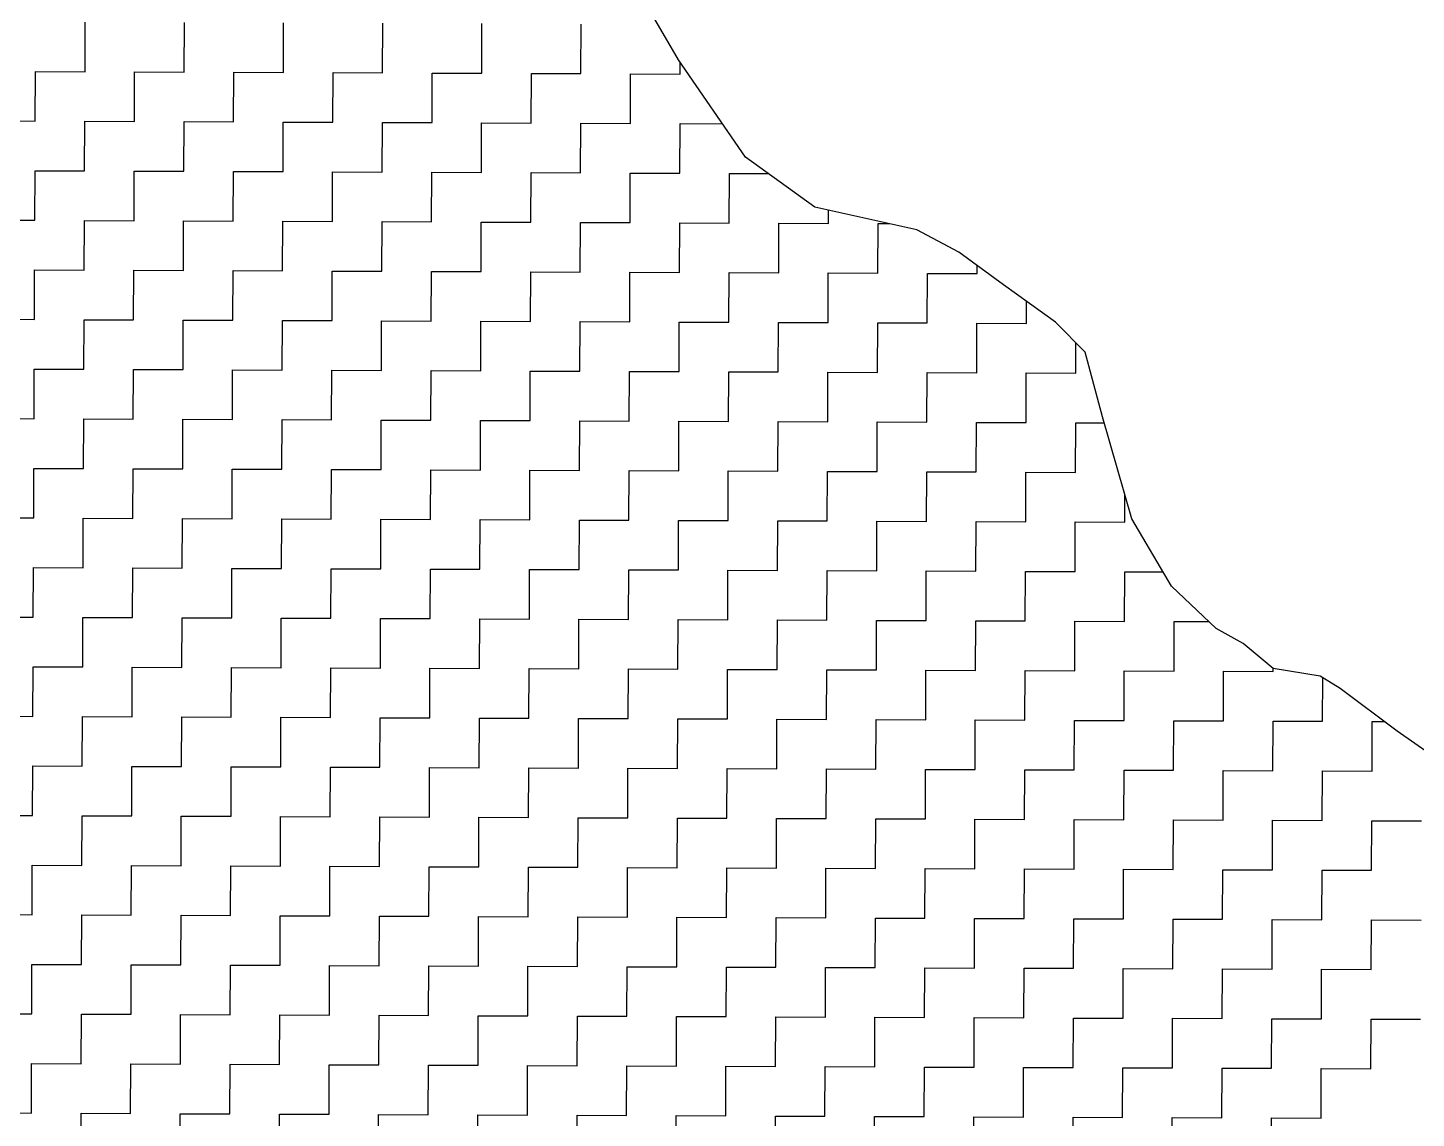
# Model space of a CAD drawing. Header units: metres. Extents: x 274536 to 279488, y 2074615 to 2078106.
# Drawn here: x 278687.2 to 278830, y 2076338.3 to 2076450.4 of the extents above; entities that cross this region are included whole.
import ezdxf

# ---------------------------------------------------------------- set-up
doc = ezdxf.new("R2010")
doc.units = ezdxf.units.M
doc.layers.add('POLY_HATCH', color=12, linetype='Continuous')

msp = doc.modelspace()

# ---------------------------------------------------------------- linework, layer by layer
at = {"layer": 'POLY_HATCH'}
for p, q in [((278754.14, 2076447.09), (278749.82, 2076454.52)), ((278761, 2076437.1), (278754.14, 2076447.09)), ((278768.14, 2076431.96), (278761, 2076437.1)), ((278774.02, 2076430.66), (278768.14, 2076431.96)), ((278778.62, 2076429.62), (278774.02, 2076430.66)), ((278782.95, 2076427.31), (278778.62, 2076429.62)), ((278787.54, 2076423.97), (278782.95, 2076427.31)), ((278792.9, 2076420.11), (278787.54, 2076423.97)), ((278795.95, 2076417.03), (278792.9, 2076420.11)), ((278797.72, 2076410.38), (278795.95, 2076417.03)), ((278800.75, 2076399.9), (278797.72, 2076410.38)), ((278804.81, 2076392.98), (278800.75, 2076399.9)), ((278809.4, 2076388.62), (278804.81, 2076392.98)), ((278812.2, 2076387.08), (278809.4, 2076388.62)), ((278815.26, 2076384.51), (278812.2, 2076387.08)), ((278820.12, 2076383.72), (278815.26, 2076384.51)), ((278822.16, 2076382.44), (278820.12, 2076383.72)), ((278828.02, 2076378.07), (278822.16, 2076382.44)), ((278833.88, 2076373.96), (278828.02, 2076378.07))]:
    msp.add_line(p, q, dxfattribs=at)
at = {"layer": 'POLY_HATCH', "linetype": 'Continuous'}
for p, q in [((278693.1, 2076445.88), (278693.12, 2076450.98)), ((278703.3, 2076445.84), (278703.32, 2076450.94)), ((278713.5, 2076445.8), (278713.52, 2076450.9)), ((278723.7, 2076445.76), (278723.72, 2076450.86)), ((278733.9, 2076445.72), (278733.92, 2076450.82)), ((278744.1, 2076445.68), (278744.12, 2076450.78)), ((278687.98, 2076440.8), (278688, 2076445.9)), ((278688, 2076445.9), (278693.1, 2076445.88)), ((278754.31, 2076445.64), (278754.31, 2076446.84)), ((278698.18, 2076440.76), (278698.2, 2076445.86)), ((278698.2, 2076445.86), (278703.3, 2076445.84)), ((278708.38, 2076440.72), (278708.4, 2076445.82)), ((278708.4, 2076445.82), (278713.5, 2076445.8)), ((278718.58, 2076440.68), (278718.6, 2076445.78)), ((278718.6, 2076445.78), (278723.7, 2076445.76)), ((278728.78, 2076440.64), (278728.8, 2076445.74)), ((278728.8, 2076445.74), (278733.9, 2076445.72)), ((278738.98, 2076440.6), (278739, 2076445.7)), ((278739, 2076445.7), (278744.1, 2076445.68)), ((278749.19, 2076440.56), (278749.2, 2076445.66)), ((278749.2, 2076445.66), (278754.31, 2076445.64)), ((278682.88, 2076440.82), (278687.98, 2076440.8)), ((278693.06, 2076435.68), (278693.08, 2076440.78)), ((278693.08, 2076440.78), (278698.18, 2076440.76)), ((278703.26, 2076435.64), (278703.28, 2076440.74)), ((278703.28, 2076440.74), (278708.38, 2076440.72)), ((278713.46, 2076435.6), (278713.48, 2076440.7)), ((278713.48, 2076440.7), (278718.58, 2076440.68)), ((278723.66, 2076435.56), (278723.68, 2076440.66)), ((278723.68, 2076440.66), (278728.78, 2076440.64)), ((278733.86, 2076435.52), (278733.88, 2076440.62)), ((278733.88, 2076440.62), (278738.98, 2076440.6)), ((278744.06, 2076435.48), (278744.08, 2076440.58)), ((278744.08, 2076440.58), (278749.19, 2076440.56)), ((278754.27, 2076435.44), (278754.29, 2076440.54)), ((278754.29, 2076440.54), (278758.65, 2076440.53)), ((278687.94, 2076430.6), (278687.96, 2076435.7)), ((278687.96, 2076435.7), (278693.06, 2076435.68)), ((278698.14, 2076430.56), (278698.16, 2076435.66)), ((278698.16, 2076435.66), (278703.26, 2076435.64)), ((278708.34, 2076430.52), (278708.36, 2076435.62)), ((278708.36, 2076435.62), (278713.46, 2076435.6)), ((278718.54, 2076430.48), (278718.56, 2076435.58)), ((278718.56, 2076435.58), (278723.66, 2076435.56)), ((278728.74, 2076430.44), (278728.76, 2076435.54)), ((278728.76, 2076435.54), (278733.86, 2076435.52)), ((278738.94, 2076430.4), (278738.96, 2076435.5)), ((278738.96, 2076435.5), (278744.06, 2076435.48)), ((278749.15, 2076430.36), (278749.17, 2076435.46)), ((278749.17, 2076435.46), (278754.27, 2076435.44)), ((278759.35, 2076430.32), (278759.37, 2076435.42)), ((278759.37, 2076435.42), (278763.36, 2076435.41)), ((278769.55, 2076430.28), (278769.55, 2076431.65)), ((278682.84, 2076430.62), (278687.94, 2076430.6)), ((278693.02, 2076425.48), (278693.04, 2076430.58)), ((278693.04, 2076430.58), (278698.14, 2076430.56)), ((278703.22, 2076425.44), (278703.24, 2076430.54)), ((278703.24, 2076430.54), (278708.34, 2076430.52)), ((278713.42, 2076425.4), (278713.44, 2076430.5)), ((278713.44, 2076430.5), (278718.54, 2076430.48)), ((278723.62, 2076425.36), (278723.64, 2076430.46)), ((278723.64, 2076430.46), (278728.74, 2076430.44)), ((278733.82, 2076425.32), (278733.84, 2076430.42)), ((278733.84, 2076430.42), (278738.94, 2076430.4)), ((278744.03, 2076425.28), (278744.05, 2076430.38)), ((278744.05, 2076430.38), (278749.15, 2076430.36)), ((278754.23, 2076425.24), (278754.25, 2076430.34)), ((278754.25, 2076430.34), (278759.35, 2076430.32)), ((278764.43, 2076425.2), (278764.45, 2076430.3)), ((278764.45, 2076430.3), (278769.55, 2076430.28)), ((278774.63, 2076425.16), (278774.65, 2076430.26)), ((278774.65, 2076430.26), (278775.81, 2076430.26)), ((278784.83, 2076425.12), (278784.83, 2076425.94)), ((278687.9, 2076420.4), (278687.92, 2076425.5)), ((278687.92, 2076425.5), (278693.02, 2076425.48)), ((278698.1, 2076420.36), (278698.12, 2076425.46)), ((278698.12, 2076425.46), (278703.22, 2076425.44)), ((278708.3, 2076420.32), (278708.32, 2076425.42)), ((278708.32, 2076425.42), (278713.42, 2076425.4)), ((278718.5, 2076420.28), (278718.52, 2076425.38)), ((278718.52, 2076425.38), (278723.62, 2076425.36)), ((278728.7, 2076420.24), (278728.72, 2076425.34)), ((278728.72, 2076425.34), (278733.82, 2076425.32)), ((278738.91, 2076420.2), (278738.93, 2076425.3)), ((278738.93, 2076425.3), (278744.03, 2076425.28)), ((278749.11, 2076420.16), (278749.13, 2076425.26)), ((278749.13, 2076425.26), (278754.23, 2076425.24)), ((278759.31, 2076420.12), (278759.33, 2076425.22)), ((278759.33, 2076425.22), (278764.43, 2076425.2)), ((278769.51, 2076420.08), (278769.53, 2076425.18)), ((278769.53, 2076425.18), (278774.63, 2076425.16)), ((278779.71, 2076420.04), (278779.73, 2076425.14)), ((278779.73, 2076425.14), (278784.83, 2076425.12)), ((278789.91, 2076420), (278789.92, 2076422.26)), ((278682.8, 2076420.42), (278687.9, 2076420.4)), ((278692.98, 2076415.28), (278693, 2076420.38)), ((278693, 2076420.38), (278698.1, 2076420.36)), ((278703.18, 2076415.24), (278703.2, 2076420.34)), ((278703.2, 2076420.34), (278708.3, 2076420.32)), ((278713.38, 2076415.2), (278713.4, 2076420.3)), ((278713.4, 2076420.3), (278718.5, 2076420.28)), ((278723.58, 2076415.16), (278723.6, 2076420.26)), ((278723.6, 2076420.26), (278728.7, 2076420.24)), ((278733.79, 2076415.12), (278733.8, 2076420.22)), ((278733.8, 2076420.22), (278738.91, 2076420.2)), ((278743.99, 2076415.08), (278744.01, 2076420.18)), ((278744.01, 2076420.18), (278749.11, 2076420.16)), ((278754.19, 2076415.04), (278754.21, 2076420.14)), ((278754.21, 2076420.14), (278759.31, 2076420.12)), ((278764.39, 2076415), (278764.41, 2076420.1)), ((278764.41, 2076420.1), (278769.51, 2076420.08)), ((278774.59, 2076414.96), (278774.61, 2076420.06)), ((278774.61, 2076420.06), (278779.71, 2076420.04)), ((278784.79, 2076414.92), (278784.81, 2076420.02)), ((278784.81, 2076420.02), (278789.91, 2076420)), ((278794.99, 2076414.88), (278795, 2076417.99)), ((278687.86, 2076410.19), (278687.88, 2076415.3)), ((278687.88, 2076415.3), (278692.98, 2076415.28)), ((278698.06, 2076410.16), (278698.08, 2076415.26)), ((278698.08, 2076415.26), (278703.18, 2076415.24)), ((278708.26, 2076410.12), (278708.28, 2076415.22)), ((278708.28, 2076415.22), (278713.38, 2076415.2)), ((278718.46, 2076410.08), (278718.48, 2076415.18)), ((278718.48, 2076415.18), (278723.58, 2076415.16)), ((278728.66, 2076410.04), (278728.68, 2076415.14)), ((278728.68, 2076415.14), (278733.79, 2076415.12)), ((278738.87, 2076410), (278738.89, 2076415.1)), ((278738.89, 2076415.1), (278743.99, 2076415.08)), ((278749.07, 2076409.96), (278749.09, 2076415.06)), ((278749.09, 2076415.06), (278754.19, 2076415.04)), ((278759.27, 2076409.92), (278759.29, 2076415.02)), ((278759.29, 2076415.02), (278764.39, 2076415)), ((278769.47, 2076409.88), (278769.49, 2076414.98)), ((278769.49, 2076414.98), (278774.59, 2076414.96)), ((278779.67, 2076409.84), (278779.69, 2076414.94)), ((278779.69, 2076414.94), (278784.79, 2076414.92)), ((278789.87, 2076409.8), (278789.89, 2076414.9)), ((278789.89, 2076414.9), (278794.99, 2076414.88)), ((278682.76, 2076410.21), (278687.86, 2076410.19)), ((278692.94, 2076405.07), (278692.96, 2076410.17)), ((278692.96, 2076410.17), (278698.06, 2076410.16)), ((278703.14, 2076405.04), (278703.16, 2076410.14)), ((278703.16, 2076410.14), (278708.26, 2076410.12)), ((278713.34, 2076405), (278713.36, 2076410.1)), ((278713.36, 2076410.1), (278718.46, 2076410.08)), ((278723.54, 2076404.96), (278723.56, 2076410.06)), ((278723.56, 2076410.06), (278728.66, 2076410.04)), ((278733.75, 2076404.92), (278733.77, 2076410.02)), ((278733.77, 2076410.02), (278738.87, 2076410)), ((278743.95, 2076404.88), (278743.97, 2076409.98)), ((278743.97, 2076409.98), (278749.07, 2076409.96)), ((278754.15, 2076404.84), (278754.17, 2076409.94)), ((278754.17, 2076409.94), (278759.27, 2076409.92)), ((278764.35, 2076404.8), (278764.37, 2076409.9)), ((278764.37, 2076409.9), (278769.47, 2076409.88)), ((278774.55, 2076404.76), (278774.57, 2076409.86)), ((278774.57, 2076409.86), (278779.67, 2076409.84)), ((278784.75, 2076404.72), (278784.77, 2076409.82)), ((278784.77, 2076409.82), (278789.87, 2076409.8)), ((278794.95, 2076404.68), (278794.97, 2076409.78)), ((278794.97, 2076409.78), (278797.9, 2076409.77)), ((278687.82, 2076399.99), (278687.84, 2076405.09)), ((278687.84, 2076405.09), (278692.94, 2076405.07)), ((278698.02, 2076399.95), (278698.04, 2076405.05)), ((278698.04, 2076405.05), (278703.14, 2076405.04)), ((278708.22, 2076399.91), (278708.24, 2076405.02)), ((278708.24, 2076405.02), (278713.34, 2076405)), ((278718.42, 2076399.88), (278718.44, 2076404.98)), ((278718.44, 2076404.98), (278723.54, 2076404.96)), ((278728.63, 2076399.84), (278728.65, 2076404.94)), ((278728.65, 2076404.94), (278733.75, 2076404.92)), ((278738.83, 2076399.8), (278738.85, 2076404.9)), ((278738.85, 2076404.9), (278743.95, 2076404.88)), ((278749.03, 2076399.76), (278749.05, 2076404.86)), ((278749.05, 2076404.86), (278754.15, 2076404.84)), ((278759.23, 2076399.72), (278759.25, 2076404.82)), ((278759.25, 2076404.82), (278764.35, 2076404.8)), ((278769.43, 2076399.68), (278769.45, 2076404.78)), ((278769.45, 2076404.78), (278774.55, 2076404.76)), ((278779.63, 2076399.64), (278779.65, 2076404.74)), ((278779.65, 2076404.74), (278784.75, 2076404.72)), ((278789.83, 2076399.6), (278789.85, 2076404.7)), ((278789.85, 2076404.7), (278794.95, 2076404.68)), ((278800.03, 2076399.56), (278800.04, 2076402.33)), ((278682.72, 2076400.01), (278687.82, 2076399.99)), ((278692.9, 2076394.87), (278692.92, 2076399.97)), ((278692.92, 2076399.97), (278698.02, 2076399.95)), ((278703.1, 2076394.83), (278703.12, 2076399.93)), ((278703.12, 2076399.93), (278708.22, 2076399.91)), ((278713.3, 2076394.79), (278713.32, 2076399.9)), ((278713.32, 2076399.9), (278718.42, 2076399.88)), ((278723.51, 2076394.76), (278723.52, 2076399.86)), ((278723.52, 2076399.86), (278728.63, 2076399.84)), ((278733.71, 2076394.72), (278733.73, 2076399.82)), ((278733.73, 2076399.82), (278738.83, 2076399.8)), ((278743.91, 2076394.68), (278743.93, 2076399.78)), ((278743.93, 2076399.78), (278749.03, 2076399.76)), ((278754.11, 2076394.64), (278754.13, 2076399.74)), ((278754.13, 2076399.74), (278759.23, 2076399.72)), ((278764.31, 2076394.6), (278764.33, 2076399.7)), ((278764.33, 2076399.7), (278769.43, 2076399.68)), ((278774.51, 2076394.56), (278774.53, 2076399.66)), ((278774.53, 2076399.66), (278779.63, 2076399.64)), ((278784.71, 2076394.52), (278784.73, 2076399.62)), ((278784.73, 2076399.62), (278789.83, 2076399.6)), ((278794.91, 2076394.48), (278794.93, 2076399.58)), ((278794.93, 2076399.58), (278800.03, 2076399.56)), ((278687.78, 2076389.79), (278687.8, 2076394.89)), ((278687.8, 2076394.89), (278692.9, 2076394.87)), ((278697.98, 2076389.75), (278698, 2076394.85)), ((278698, 2076394.85), (278703.1, 2076394.83)), ((278708.18, 2076389.71), (278708.2, 2076394.81)), ((278708.2, 2076394.81), (278713.3, 2076394.79)), ((278718.39, 2076389.67), (278718.4, 2076394.77)), ((278718.4, 2076394.77), (278723.51, 2076394.76)), ((278728.59, 2076389.64), (278728.61, 2076394.74)), ((278728.61, 2076394.74), (278733.71, 2076394.72)), ((278738.79, 2076389.6), (278738.81, 2076394.7)), ((278738.81, 2076394.7), (278743.91, 2076394.68)), ((278748.99, 2076389.56), (278749.01, 2076394.66)), ((278749.01, 2076394.66), (278754.11, 2076394.64)), ((278759.19, 2076389.52), (278759.21, 2076394.62)), ((278759.21, 2076394.62), (278764.31, 2076394.6)), ((278769.39, 2076389.48), (278769.41, 2076394.58)), ((278769.41, 2076394.58), (278774.51, 2076394.56)), ((278779.59, 2076389.44), (278779.61, 2076394.54)), ((278779.61, 2076394.54), (278784.71, 2076394.52)), ((278789.79, 2076389.4), (278789.81, 2076394.5)), ((278789.81, 2076394.5), (278794.91, 2076394.48)), ((278799.99, 2076389.36), (278800.01, 2076394.46)), ((278800.01, 2076394.46), (278803.95, 2076394.45)), ((278682.68, 2076389.81), (278687.78, 2076389.79)), ((278692.86, 2076384.67), (278692.88, 2076389.77)), ((278692.88, 2076389.77), (278697.98, 2076389.75)), ((278703.06, 2076384.63), (278703.08, 2076389.73)), ((278703.08, 2076389.73), (278708.18, 2076389.71)), ((278713.26, 2076384.59), (278713.28, 2076389.69)), ((278713.28, 2076389.69), (278718.39, 2076389.67)), ((278723.47, 2076384.55), (278723.49, 2076389.65)), ((278723.49, 2076389.65), (278728.59, 2076389.64)), ((278733.67, 2076384.51), (278733.69, 2076389.62)), ((278733.69, 2076389.62), (278738.79, 2076389.6)), ((278743.87, 2076384.48), (278743.89, 2076389.58)), ((278743.89, 2076389.58), (278748.99, 2076389.56)), ((278754.07, 2076384.44), (278754.09, 2076389.54)), ((278754.09, 2076389.54), (278759.19, 2076389.52)), ((278764.27, 2076384.4), (278764.29, 2076389.5)), ((278764.29, 2076389.5), (278769.39, 2076389.48)), ((278774.47, 2076384.36), (278774.49, 2076389.46)), ((278774.49, 2076389.46), (278779.59, 2076389.44)), ((278784.67, 2076384.32), (278784.69, 2076389.42)), ((278784.69, 2076389.42), (278789.79, 2076389.4)), ((278794.87, 2076384.28), (278794.89, 2076389.38)), ((278794.89, 2076389.38), (278799.99, 2076389.36)), ((278805.08, 2076384.24), (278805.09, 2076389.34)), ((278805.09, 2076389.34), (278808.65, 2076389.33)), ((278687.74, 2076379.59), (278687.76, 2076384.69)), ((278687.76, 2076384.69), (278692.86, 2076384.67)), ((278697.94, 2076379.55), (278697.96, 2076384.65)), ((278697.96, 2076384.65), (278703.06, 2076384.63)), ((278708.14, 2076379.51), (278708.16, 2076384.61)), ((278708.16, 2076384.61), (278713.26, 2076384.59)), ((278718.35, 2076379.47), (278718.37, 2076384.57)), ((278718.37, 2076384.57), (278723.47, 2076384.55)), ((278728.55, 2076379.43), (278728.57, 2076384.53)), ((278728.57, 2076384.53), (278733.67, 2076384.51)), ((278738.75, 2076379.39), (278738.77, 2076384.5)), ((278738.77, 2076384.5), (278743.87, 2076384.48)), ((278815.28, 2076384.2), (278815.28, 2076384.51)), ((278748.95, 2076379.36), (278748.97, 2076384.46)), ((278748.97, 2076384.46), (278754.07, 2076384.44)), ((278759.15, 2076379.32), (278759.17, 2076384.42)), ((278759.17, 2076384.42), (278764.27, 2076384.4)), ((278769.35, 2076379.28), (278769.37, 2076384.38)), ((278769.37, 2076384.38), (278774.47, 2076384.36)), ((278779.55, 2076379.24), (278779.57, 2076384.34)), ((278779.57, 2076384.34), (278784.67, 2076384.32)), ((278789.75, 2076379.2), (278789.77, 2076384.3)), ((278789.77, 2076384.3), (278794.87, 2076384.28)), ((278799.95, 2076379.16), (278799.97, 2076384.26)), ((278799.97, 2076384.26), (278805.08, 2076384.24)), ((278810.16, 2076379.12), (278810.18, 2076384.22)), ((278810.18, 2076384.22), (278815.28, 2076384.2)), ((278820.36, 2076379.08), (278820.37, 2076383.56)), ((278682.64, 2076379.61), (278687.74, 2076379.59)), ((278692.82, 2076374.47), (278692.84, 2076379.57)), ((278692.84, 2076379.57), (278697.94, 2076379.55)), ((278703.02, 2076374.43), (278703.04, 2076379.53)), ((278703.04, 2076379.53), (278708.14, 2076379.51)), ((278713.23, 2076374.39), (278713.25, 2076379.49)), ((278713.25, 2076379.49), (278718.35, 2076379.47)), ((278723.43, 2076374.35), (278723.45, 2076379.45)), ((278723.45, 2076379.45), (278728.55, 2076379.43)), ((278733.63, 2076374.31), (278733.65, 2076379.41)), ((278733.65, 2076379.41), (278738.75, 2076379.39)), ((278743.83, 2076374.27), (278743.85, 2076379.37)), ((278743.85, 2076379.37), (278748.95, 2076379.36)), ((278754.03, 2076374.24), (278754.05, 2076379.34)), ((278754.05, 2076379.34), (278759.15, 2076379.32)), ((278764.23, 2076374.2), (278764.25, 2076379.3)), ((278764.25, 2076379.3), (278769.35, 2076379.28)), ((278774.43, 2076374.16), (278774.45, 2076379.26)), ((278774.45, 2076379.26), (278779.55, 2076379.24)), ((278784.63, 2076374.12), (278784.65, 2076379.22)), ((278784.65, 2076379.22), (278789.75, 2076379.2)), ((278794.83, 2076374.08), (278794.85, 2076379.18)), ((278794.85, 2076379.18), (278799.95, 2076379.16)), ((278805.04, 2076374.04), (278805.06, 2076379.14)), ((278805.06, 2076379.14), (278810.16, 2076379.12)), ((278815.24, 2076374), (278815.26, 2076379.1)), ((278815.26, 2076379.1), (278820.36, 2076379.08)), ((278825.44, 2076373.96), (278825.46, 2076379.06)), ((278825.46, 2076379.06), (278826.7, 2076379.06)), ((278687.7, 2076369.39), (278687.72, 2076374.49)), ((278687.72, 2076374.49), (278692.82, 2076374.47)), ((278697.9, 2076369.35), (278697.92, 2076374.45)), ((278697.92, 2076374.45), (278703.02, 2076374.43)), ((278708.11, 2076369.31), (278708.12, 2076374.41)), ((278708.12, 2076374.41), (278713.23, 2076374.39)), ((278718.31, 2076369.27), (278718.33, 2076374.37)), ((278718.33, 2076374.37), (278723.43, 2076374.35)), ((278728.51, 2076369.23), (278728.53, 2076374.33)), ((278728.53, 2076374.33), (278733.63, 2076374.31)), ((278738.71, 2076369.19), (278738.73, 2076374.29)), ((278738.73, 2076374.29), (278743.83, 2076374.27)), ((278748.91, 2076369.15), (278748.93, 2076374.25)), ((278748.93, 2076374.25), (278754.03, 2076374.24)), ((278759.11, 2076369.11), (278759.13, 2076374.22)), ((278759.13, 2076374.22), (278764.23, 2076374.2)), ((278769.31, 2076369.08), (278769.33, 2076374.18)), ((278769.33, 2076374.18), (278774.43, 2076374.16)), ((278779.51, 2076369.04), (278779.53, 2076374.14)), ((278779.53, 2076374.14), (278784.63, 2076374.12)), ((278789.71, 2076369), (278789.73, 2076374.1)), ((278789.73, 2076374.1), (278794.83, 2076374.08)), ((278799.92, 2076368.96), (278799.94, 2076374.06)), ((278799.94, 2076374.06), (278805.04, 2076374.04)), ((278810.12, 2076368.92), (278810.14, 2076374.02)), ((278810.14, 2076374.02), (278815.24, 2076374)), ((278820.32, 2076368.88), (278820.34, 2076373.98)), ((278820.34, 2076373.98), (278825.44, 2076373.96)), ((278682.6, 2076369.41), (278687.7, 2076369.39)), ((278692.78, 2076364.27), (278692.8, 2076369.37)), ((278692.8, 2076369.37), (278697.9, 2076369.35)), ((278702.99, 2076364.23), (278703, 2076369.33)), ((278703, 2076369.33), (278708.11, 2076369.31)), ((278713.19, 2076364.19), (278713.21, 2076369.29)), ((278713.21, 2076369.29), (278718.31, 2076369.27)), ((278723.39, 2076364.15), (278723.41, 2076369.25)), ((278723.41, 2076369.25), (278728.51, 2076369.23)), ((278733.59, 2076364.11), (278733.61, 2076369.21)), ((278733.61, 2076369.21), (278738.71, 2076369.19)), ((278743.79, 2076364.07), (278743.81, 2076369.17)), ((278743.81, 2076369.17), (278748.91, 2076369.15)), ((278753.99, 2076364.03), (278754.01, 2076369.13)), ((278754.01, 2076369.13), (278759.11, 2076369.11)), ((278764.19, 2076363.99), (278764.21, 2076369.1)), ((278764.21, 2076369.1), (278769.31, 2076369.08)), ((278774.39, 2076363.96), (278774.41, 2076369.06)), ((278774.41, 2076369.06), (278779.51, 2076369.04)), ((278784.59, 2076363.92), (278784.61, 2076369.02)), ((278784.61, 2076369.02), (278789.71, 2076369)), ((278794.8, 2076363.88), (278794.81, 2076368.98)), ((278794.81, 2076368.98), (278799.92, 2076368.96)), ((278805, 2076363.84), (278805.02, 2076368.94)), ((278805.02, 2076368.94), (278810.12, 2076368.92)), ((278815.2, 2076363.8), (278815.22, 2076368.9)), ((278815.22, 2076368.9), (278820.32, 2076368.88)), ((278825.4, 2076363.76), (278825.42, 2076368.86)), ((278825.42, 2076368.86), (278830.52, 2076368.84)), ((278687.66, 2076359.19), (278687.68, 2076364.29)), ((278687.68, 2076364.29), (278692.78, 2076364.27)), ((278697.86, 2076359.15), (278697.88, 2076364.25)), ((278697.88, 2076364.25), (278702.99, 2076364.23)), ((278708.07, 2076359.11), (278708.09, 2076364.21)), ((278708.09, 2076364.21), (278713.19, 2076364.19)), ((278718.27, 2076359.07), (278718.29, 2076364.17)), ((278718.29, 2076364.17), (278723.39, 2076364.15)), ((278728.47, 2076359.03), (278728.49, 2076364.13)), ((278728.49, 2076364.13), (278733.59, 2076364.11)), ((278738.67, 2076358.99), (278738.69, 2076364.09)), ((278738.69, 2076364.09), (278743.79, 2076364.07)), ((278748.87, 2076358.95), (278748.89, 2076364.05)), ((278748.89, 2076364.05), (278753.99, 2076364.03)), ((278759.07, 2076358.91), (278759.09, 2076364.01)), ((278759.09, 2076364.01), (278764.19, 2076363.99)), ((278769.27, 2076358.87), (278769.29, 2076363.97)), ((278769.29, 2076363.97), (278774.39, 2076363.96)), ((278779.47, 2076358.84), (278779.49, 2076363.94)), ((278779.49, 2076363.94), (278784.59, 2076363.92)), ((278789.68, 2076358.8), (278789.69, 2076363.9)), ((278789.69, 2076363.9), (278794.8, 2076363.88)), ((278799.88, 2076358.76), (278799.9, 2076363.86)), ((278799.9, 2076363.86), (278805, 2076363.84)), ((278810.08, 2076358.72), (278810.1, 2076363.82)), ((278810.1, 2076363.82), (278815.2, 2076363.8)), ((278820.28, 2076358.68), (278820.3, 2076363.78)), ((278820.3, 2076363.78), (278825.4, 2076363.76)), ((278682.56, 2076359.21), (278687.66, 2076359.19)), ((278692.74, 2076354.07), (278692.76, 2076359.17)), ((278692.76, 2076359.17), (278697.86, 2076359.15)), ((278702.95, 2076354.03), (278702.97, 2076359.13)), ((278702.97, 2076359.13), (278708.07, 2076359.11)), ((278713.15, 2076353.99), (278713.17, 2076359.09)), ((278713.17, 2076359.09), (278718.27, 2076359.07)), ((278723.35, 2076353.95), (278723.37, 2076359.05)), ((278723.37, 2076359.05), (278728.47, 2076359.03)), ((278733.55, 2076353.91), (278733.57, 2076359.01)), ((278733.57, 2076359.01), (278738.67, 2076358.99)), ((278743.75, 2076353.87), (278743.77, 2076358.97)), ((278743.77, 2076358.97), (278748.87, 2076358.95)), ((278753.95, 2076353.83), (278753.97, 2076358.93)), ((278753.97, 2076358.93), (278759.07, 2076358.91)), ((278764.15, 2076353.79), (278764.17, 2076358.89)), ((278764.17, 2076358.89), (278769.27, 2076358.87)), ((278774.35, 2076353.75), (278774.37, 2076358.85)), ((278774.37, 2076358.85), (278779.47, 2076358.84)), ((278784.55, 2076353.71), (278784.57, 2076358.82)), ((278784.57, 2076358.82), (278789.68, 2076358.8)), ((278794.76, 2076353.68), (278794.78, 2076358.78)), ((278794.78, 2076358.78), (278799.88, 2076358.76)), ((278804.96, 2076353.64), (278804.98, 2076358.74)), ((278804.98, 2076358.74), (278810.08, 2076358.72)), ((278815.16, 2076353.6), (278815.18, 2076358.7)), ((278815.18, 2076358.7), (278820.28, 2076358.68)), ((278825.36, 2076353.56), (278825.38, 2076358.66)), ((278825.38, 2076358.66), (278830.48, 2076358.64)), ((278687.62, 2076348.99), (278687.64, 2076354.09)), ((278687.64, 2076354.09), (278692.74, 2076354.07)), ((278697.83, 2076348.95), (278697.85, 2076354.05)), ((278697.85, 2076354.05), (278702.95, 2076354.03)), ((278708.03, 2076348.91), (278708.05, 2076354.01)), ((278708.05, 2076354.01), (278713.15, 2076353.99)), ((278718.23, 2076348.87), (278718.25, 2076353.97)), ((278718.25, 2076353.97), (278723.35, 2076353.95)), ((278728.43, 2076348.83), (278728.45, 2076353.93)), ((278728.45, 2076353.93), (278733.55, 2076353.91)), ((278738.63, 2076348.79), (278738.65, 2076353.89)), ((278738.65, 2076353.89), (278743.75, 2076353.87)), ((278748.83, 2076348.75), (278748.85, 2076353.85)), ((278748.85, 2076353.85), (278753.95, 2076353.83)), ((278759.03, 2076348.71), (278759.05, 2076353.81)), ((278759.05, 2076353.81), (278764.15, 2076353.79)), ((278769.23, 2076348.67), (278769.25, 2076353.77)), ((278769.25, 2076353.77), (278774.35, 2076353.75)), ((278779.43, 2076348.63), (278779.45, 2076353.73)), ((278779.45, 2076353.73), (278784.55, 2076353.71)), ((278789.64, 2076348.59), (278789.66, 2076353.7)), ((278789.66, 2076353.7), (278794.76, 2076353.68)), ((278799.84, 2076348.56), (278799.86, 2076353.66)), ((278799.86, 2076353.66), (278804.96, 2076353.64)), ((278810.04, 2076348.52), (278810.06, 2076353.62)), ((278810.06, 2076353.62), (278815.16, 2076353.6)), ((278820.24, 2076348.48), (278820.26, 2076353.58)), ((278820.26, 2076353.58), (278825.36, 2076353.56)), ((278682.52, 2076349.01), (278687.62, 2076348.99)), ((278692.71, 2076343.87), (278692.72, 2076348.97)), ((278692.72, 2076348.97), (278697.83, 2076348.95)), ((278702.91, 2076343.83), (278702.93, 2076348.93)), ((278702.93, 2076348.93), (278708.03, 2076348.91)), ((278713.11, 2076343.79), (278713.13, 2076348.89)), ((278713.13, 2076348.89), (278718.23, 2076348.87)), ((278723.31, 2076343.75), (278723.33, 2076348.85)), ((278723.33, 2076348.85), (278728.43, 2076348.83)), ((278733.51, 2076343.71), (278733.53, 2076348.81)), ((278733.53, 2076348.81), (278738.63, 2076348.79)), ((278743.71, 2076343.67), (278743.73, 2076348.77)), ((278743.73, 2076348.77), (278748.83, 2076348.75)), ((278753.91, 2076343.63), (278753.93, 2076348.73)), ((278753.93, 2076348.73), (278759.03, 2076348.71)), ((278764.11, 2076343.59), (278764.13, 2076348.69)), ((278764.13, 2076348.69), (278769.23, 2076348.67)), ((278774.31, 2076343.55), (278774.33, 2076348.65)), ((278774.33, 2076348.65), (278779.43, 2076348.63)), ((278784.52, 2076343.51), (278784.54, 2076348.61)), ((278784.54, 2076348.61), (278789.64, 2076348.59)), ((278794.72, 2076343.47), (278794.74, 2076348.57)), ((278794.74, 2076348.57), (278799.84, 2076348.56)), ((278804.92, 2076343.44), (278804.94, 2076348.54)), ((278804.94, 2076348.54), (278810.04, 2076348.52)), ((278815.12, 2076343.4), (278815.14, 2076348.5)), ((278815.14, 2076348.5), (278820.24, 2076348.48)), ((278825.32, 2076343.36), (278825.34, 2076348.46)), ((278825.34, 2076348.46), (278830.44, 2076348.44)), ((278687.59, 2076338.79), (278687.6, 2076343.89)), ((278687.6, 2076343.89), (278692.71, 2076343.87)), ((278697.79, 2076338.75), (278697.81, 2076343.85)), ((278697.81, 2076343.85), (278702.91, 2076343.83)), ((278707.99, 2076338.71), (278708.01, 2076343.81)), ((278708.01, 2076343.81), (278713.11, 2076343.79)), ((278718.19, 2076338.67), (278718.21, 2076343.77)), ((278718.21, 2076343.77), (278723.31, 2076343.75)), ((278728.39, 2076338.63), (278728.41, 2076343.73)), ((278728.41, 2076343.73), (278733.51, 2076343.71)), ((278738.59, 2076338.59), (278738.61, 2076343.69)), ((278738.61, 2076343.69), (278743.71, 2076343.67)), ((278748.79, 2076338.55), (278748.81, 2076343.65)), ((278748.81, 2076343.65), (278753.91, 2076343.63)), ((278758.99, 2076338.51), (278759.01, 2076343.61)), ((278759.01, 2076343.61), (278764.11, 2076343.59)), ((278769.19, 2076338.47), (278769.21, 2076343.57)), ((278769.21, 2076343.57), (278774.31, 2076343.55)), ((278779.4, 2076338.43), (278779.41, 2076343.53)), ((278779.41, 2076343.53), (278784.52, 2076343.51)), ((278789.6, 2076338.39), (278789.62, 2076343.49)), ((278789.62, 2076343.49), (278794.72, 2076343.47)), ((278799.8, 2076338.35), (278799.82, 2076343.45)), ((278799.82, 2076343.45), (278804.92, 2076343.44)), ((278810, 2076338.31), (278810.02, 2076343.42)), ((278810.02, 2076343.42), (278815.12, 2076343.4)), ((278820.2, 2076338.28), (278820.22, 2076343.38)), ((278820.22, 2076343.38), (278825.32, 2076343.36)), ((278682.48, 2076338.81), (278687.59, 2076338.79)), ((278692.67, 2076333.67), (278692.69, 2076338.77)), ((278692.69, 2076338.77), (278697.79, 2076338.75)), ((278702.87, 2076333.63), (278702.89, 2076338.73)), ((278702.89, 2076338.73), (278707.99, 2076338.71)), ((278713.07, 2076333.59), (278713.09, 2076338.69)), ((278713.09, 2076338.69), (278718.19, 2076338.67)), ((278723.27, 2076333.55), (278723.29, 2076338.65)), ((278723.29, 2076338.65), (278728.39, 2076338.63)), ((278733.47, 2076333.51), (278733.49, 2076338.61)), ((278733.49, 2076338.61), (278738.59, 2076338.59)), ((278743.67, 2076333.47), (278743.69, 2076338.57)), ((278743.69, 2076338.57), (278748.79, 2076338.55)), ((278753.87, 2076333.43), (278753.89, 2076338.53)), ((278753.89, 2076338.53), (278758.99, 2076338.51)), ((278764.07, 2076333.39), (278764.09, 2076338.49)), ((278764.09, 2076338.49), (278769.19, 2076338.47)), ((278774.28, 2076333.35), (278774.29, 2076338.45)), ((278774.29, 2076338.45), (278779.4, 2076338.43)), ((278784.48, 2076333.31), (278784.5, 2076338.41)), ((278784.5, 2076338.41), (278789.6, 2076338.39)), ((278794.68, 2076333.27), (278794.7, 2076338.37)), ((278794.7, 2076338.37), (278799.8, 2076338.35)), ((278804.88, 2076333.23), (278804.9, 2076338.33)), ((278804.9, 2076338.33), (278810, 2076338.31)), ((278815.08, 2076333.19), (278815.1, 2076338.3)), ((278815.1, 2076338.3), (278820.2, 2076338.28))]:
    msp.add_line(p, q, dxfattribs=at)

doc.saveas('drawing.dxf')
